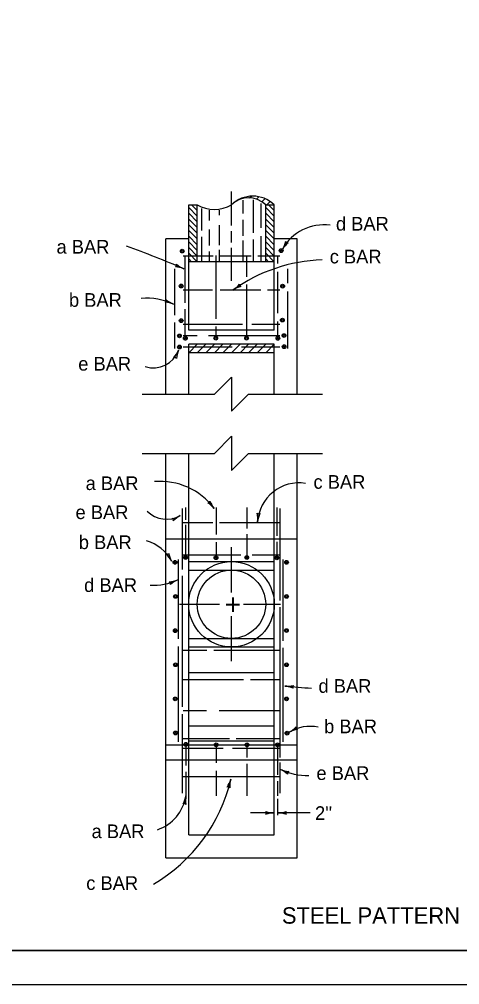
# Model space of a CAD drawing. Extents: x 997.6 to 1036.7, y 998.9 to 1022.9.
# Drawn here: x 1018.56 to 1025, y 1000 to 1014.13 of the extents above; entities that cross this region are included whole.
import ezdxf

# ---------------------------------------------------------------- set-up
doc = ezdxf.new("R2010")
doc.units = 0
for name, color, linetype in [('Level 1', 7, 'Continuous'), ('Level 10', 7, 'Continuous'), ('Level 11', 7, 'Continuous'), ('Level 14', 7, 'Continuous')]:
    doc.layers.add(name, color=color, linetype=linetype)

msp = doc.modelspace()

# ---------------------------------------------------------------- linework, layer by layer
at = {"layer": 'Level 1'}
for p, q in [((1021.663, 1011.113), (1021.663, 1011.609)), ((1021.835, 1011.286), (1021.835, 1011.482)), ((1021.929, 1011.514), (1021.954, 1011.539)), ((1021.984, 1011.002), (1021.984, 1011.484)), ((1022.028, 1011.496), (1022.063, 1011.531)), ((1022.108, 1011.458), (1022.153, 1011.503)), ((1022.182, 1011.414), (1022.229, 1011.461)), ((1021.038, 1010.58), (1021.038, 1011.414)), ((1021.038, 1011.414), (1021.163, 1011.414)), ((1021.163, 1011.247), (1021.038, 1011.372)), ((1021.163, 1011.33), (1021.08, 1011.414)), ((1021.163, 1010.58), (1021.163, 1011.414)), ((1021.23, 1011.037), (1021.23, 1011.36)), ((1021.342, 1011.186), (1021.342, 1011.335)), ((1021.49, 1011.26), (1021.49, 1011.335)), ((1022.097, 1011.075), (1022.097, 1011.435)), ((1022.163, 1010.58), (1022.163, 1011.414)), ((1022.163, 1011.414), (1022.288, 1011.414)), ((1022.288, 1011.247), (1022.163, 1011.372)), ((1022.288, 1011.33), (1022.205, 1011.414)), ((1022.288, 1010.58), (1022.288, 1011.414)), ((1021.163, 1011.164), (1021.038, 1011.289)), ((1021.163, 1011.08), (1021.038, 1011.205)), ((1021.835, 1010.96), (1021.835, 1011.195)), ((1022.288, 1011.164), (1022.163, 1011.289)), ((1022.288, 1011.08), (1022.163, 1011.205)), ((1021.163, 1010.997), (1021.038, 1011.122)), ((1021.163, 1010.914), (1021.038, 1011.039)), ((1021.342, 1010.82), (1021.342, 1011.051)), ((1021.49, 1010.824), (1021.49, 1011.115)), ((1021.663, 1010.86), (1021.663, 1011.028)), ((1022.288, 1010.997), (1022.163, 1011.122)), ((1022.288, 1010.914), (1022.163, 1011.039)), ((1021.038, 1010.914), (1020.705, 1010.914)), ((1020.705, 1008.643), (1020.705, 1010.914)), ((1021.163, 1010.83), (1021.038, 1010.955)), ((1021.23, 1010.58), (1021.23, 1010.946)), ((1021.835, 1010.58), (1021.835, 1010.889)), ((1021.984, 1010.58), (1021.984, 1010.904)), ((1022.097, 1010.58), (1022.097, 1010.953)), ((1022.288, 1010.83), (1022.163, 1010.955)), ((1022.621, 1010.914), (1022.288, 1010.914)), ((1022.621, 1008.643), (1022.621, 1010.914)), ((1021.163, 1010.747), (1021.038, 1010.872)), ((1021.163, 1010.664), (1021.038, 1010.789)), ((1021.49, 1010.58), (1021.49, 1010.755)), ((1021.663, 1010.299), (1021.663, 1010.786)), ((1022.288, 1010.747), (1022.163, 1010.872)), ((1022.288, 1010.664), (1022.163, 1010.789)), ((1021.395, 1010.664), (1020.955, 1010.664)), ((1020.985, 1009.979), (1020.985, 1010.674)), ((1021.163, 1010.58), (1021.038, 1010.705)), ((1021.08, 1010.58), (1021.038, 1010.622)), ((1021.342, 1010.58), (1021.342, 1010.728)), ((1021.437, 1009.743), (1021.437, 1010.674)), ((1021.95, 1010.664), (1021.484, 1010.664)), ((1021.889, 1010.361), (1021.889, 1010.674)), ((1022.371, 1010.664), (1022.049, 1010.664)), ((1022.288, 1010.58), (1022.163, 1010.705)), ((1022.205, 1010.58), (1022.163, 1010.622)), ((1022.341, 1010.556), (1022.341, 1010.674)), ((1020.835, 1009.799), (1020.835, 1010.478)), ((1022.288, 1010.58), (1021.038, 1010.58)), ((1021.038, 1009.58), (1021.038, 1010.58)), ((1022.288, 1009.58), (1022.288, 1010.58)), ((1022.488, 1010.268), (1022.488, 1010.478)), ((1022.341, 1009.828), (1022.341, 1010.433)), ((1021.889, 1009.508), (1021.889, 1010.245)), ((1021.386, 1010.164), (1020.955, 1010.164)), ((1022.092, 1010.164), (1021.5, 1010.164)), ((1022.371, 1010.164), (1022.19, 1010.164)), ((1022.488, 1009.312), (1022.488, 1010.147)), ((1020.985, 1009.508), (1020.985, 1009.887)), ((1020.835, 1009.312), (1020.835, 1009.69)), ((1021.822, 1009.664), (1020.955, 1009.664)), ((1021.437, 1009.508), (1021.437, 1009.634)), ((1022.371, 1009.664), (1021.96, 1009.664)), ((1022.341, 1009.508), (1022.341, 1009.707)), ((1021.162, 1009.497), (1020.955, 1009.497)), ((1022.288, 1009.58), (1021.038, 1009.58)), ((1022.371, 1009.497), (1021.326, 1009.497)), ((1021.038, 1009.247), (1021.038, 1009.372)), ((1022.288, 1009.372), (1021.038, 1009.372)), ((1021.038, 1009.247), (1021.163, 1009.372)), ((1021.163, 1009.247), (1021.288, 1009.372)), ((1021.288, 1009.247), (1021.413, 1009.372)), ((1021.413, 1009.247), (1021.538, 1009.372)), ((1021.538, 1009.247), (1021.663, 1009.372)), ((1021.663, 1009.247), (1021.788, 1009.372)), ((1021.788, 1009.247), (1021.913, 1009.372)), ((1021.913, 1009.247), (1022.038, 1009.372)), ((1022.038, 1009.247), (1022.163, 1009.372)), ((1022.163, 1009.247), (1022.288, 1009.372)), ((1022.288, 1009.247), (1022.288, 1009.372)), ((1021.675, 1009.33), (1020.955, 1009.33)), ((1022.288, 1009.247), (1021.038, 1009.247)), ((1021.038, 1008.643), (1021.038, 1009.247)), ((1022.371, 1009.33), (1021.812, 1009.33)), ((1022.288, 1008.643), (1022.288, 1009.247)), ((1020.705, 1001.859), (1020.705, 1007.776)), ((1021.038, 1002.193), (1021.038, 1007.776)), ((1022.288, 1002.193), (1022.288, 1007.776)), ((1022.621, 1001.859), (1022.621, 1007.776)), ((1020.942, 1006.971), (1020.942, 1006.075)), ((1020.993, 1006.986), (1020.993, 1006.801)), ((1021.437, 1006.986), (1021.437, 1006.587)), ((1021.887, 1006.986), (1021.887, 1006.676)), ((1022.325, 1006.986), (1022.325, 1006.571)), ((1022.371, 1006.971), (1022.371, 1005.622)), ((1021.392, 1006.76), (1020.955, 1006.76)), ((1020.993, 1006.728), (1020.993, 1006.236)), ((1022.371, 1006.76), (1021.487, 1006.76)), ((1020.705, 1006.526), (1022.621, 1006.526)), ((1021.887, 1006.594), (1021.887, 1006.236)), ((1021.437, 1006.476), (1021.437, 1006.236)), ((1021.663, 1005.742), (1021.663, 1006.401)), ((1022.325, 1006.479), (1022.325, 1006.236)), ((1021.799, 1006.286), (1020.955, 1006.286)), ((1022.371, 1006.286), (1021.964, 1006.286)), ((1020.887, 1005.06), (1020.887, 1006.222)), ((1021.038, 1006.193), (1022.288, 1006.193)), ((1022.417, 1005.031), (1022.417, 1006.222)), ((1020.942, 1005.983), (1020.942, 1004.065)), ((1021.038, 1006.068), (1022.288, 1006.068)), ((1020.905, 1005.568), (1021.489, 1005.568)), ((1021.838, 1005.568), (1022.382, 1005.568)), ((1022.371, 1005.523), (1022.371, 1003.323)), ((1021.663, 1004.734), (1021.663, 1005.393)), ((1021.038, 1005.068), (1022.288, 1005.068)), ((1020.887, 1003.555), (1020.887, 1004.948)), ((1021.302, 1004.893), (1020.955, 1004.893)), ((1021.038, 1004.943), (1022.288, 1004.943)), ((1022.371, 1004.893), (1021.404, 1004.893)), ((1022.417, 1003.555), (1022.417, 1004.932)), ((1021.038, 1004.568), (1022.288, 1004.568)), ((1021.837, 1004.461), (1020.955, 1004.461)), ((1022.371, 1004.461), (1021.942, 1004.461)), ((1021.297, 1004.01), (1020.955, 1004.01)), ((1022.371, 1004.01), (1021.484, 1004.01)), ((1020.942, 1003.957), (1020.942, 1002.804)), ((1021.038, 1003.79), (1022.288, 1003.79)), ((1021.632, 1003.597), (1020.955, 1003.597)), ((1021.038, 1003.568), (1022.288, 1003.568)), ((1022.371, 1003.597), (1021.731, 1003.597)), ((1020.705, 1003.512), (1022.621, 1003.512)), ((1021.543, 1003.459), (1020.955, 1003.459)), ((1020.995, 1003.513), (1020.995, 1003.208)), ((1021.438, 1003.513), (1021.438, 1003.247)), ((1022.371, 1003.459), (1021.678, 1003.459)), ((1021.89, 1003.513), (1021.89, 1003.323)), ((1022.337, 1003.513), (1022.337, 1003.073)), ((1020.705, 1003.29), (1022.621, 1003.29)), ((1021.438, 1003.129), (1021.438, 1002.763)), ((1021.89, 1003.231), (1021.89, 1002.763)), ((1022.371, 1003.254), (1022.371, 1002.804)), ((1022.371, 1003.04), (1020.955, 1003.04)), ((1020.995, 1003.113), (1020.995, 1002.763)), ((1022.337, 1002.978), (1022.337, 1002.763)), ((1022.337, 1002.719), (1022.337, 1002.483)), ((1022.288, 1002.513), (1021.94, 1002.513)), ((1022.811, 1002.513), (1022.337, 1002.513)), ((1021.038, 1002.193), (1022.288, 1002.193)), ((1020.705, 1001.859), (1022.621, 1001.859))]:
    msp.add_line(p, q, dxfattribs=at)
for points in [[(1020.358, 1008.643), (1021.413, 1008.643), (1021.663, 1008.893), (1021.663, 1008.393), (1021.913, 1008.643), (1022.992, 1008.643)], [(1020.358, 1007.776), (1021.413, 1007.776), (1021.663, 1008.026), (1021.663, 1007.526), (1021.913, 1007.776), (1022.992, 1007.776)]]:
    msp.add_lwpolyline(points, dxfattribs=at)
for centre, radius in [((1020.943, 1010.736), 0.0272), ((1020.943, 1010.736), 0.0136), ((1022.389, 1010.743), 0.0272), ((1022.389, 1010.743), 0.0136), ((1020.928, 1010.225), 0.0272), ((1020.928, 1010.225), 0.0136), ((1022.411, 1010.223), 0.0272), ((1022.411, 1010.223), 0.0136), ((1020.928, 1009.718), 0.0272), ((1020.928, 1009.718), 0.0136), ((1022.407, 1009.726), 0.0272), ((1022.407, 1009.726), 0.0136), ((1020.902, 1009.495), 0.0272), ((1020.902, 1009.495), 0.0136), ((1020.989, 1009.46), 0.0272), ((1020.989, 1009.46), 0.0136), ((1021.434, 1009.462), 0.0272), ((1021.434, 1009.462), 0.0136), ((1021.884, 1009.462), 0.0272), ((1021.884, 1009.462), 0.0136), ((1022.342, 1009.46), 0.0272), ((1022.342, 1009.46), 0.0136), ((1022.431, 1009.5), 0.0272), ((1022.431, 1009.5), 0.0136), ((1020.902, 1009.332), 0.0272), ((1020.902, 1009.332), 0.0136), ((1022.432, 1009.337), 0.0272), ((1022.432, 1009.337), 0.0136), ((1020.993, 1006.251), 0.0272), ((1020.993, 1006.251), 0.0136), ((1021.437, 1006.249), 0.0272), ((1021.437, 1006.249), 0.0136), ((1021.887, 1006.251), 0.0272), ((1021.887, 1006.251), 0.0136), ((1022.325, 1006.246), 0.0272), ((1022.325, 1006.246), 0.0136), ((1020.838, 1006.181), 0.0272), ((1020.838, 1006.181), 0.0136), ((1021.663, 1005.568), 0.625), ((1022.469, 1006.181), 0.0272), ((1022.469, 1006.181), 0.0136), ((1021.663, 1005.568), 0.5), ((1020.844, 1005.682), 0.0272), ((1020.844, 1005.682), 0.0136), ((1022.469, 1005.682), 0.0272), ((1022.469, 1005.682), 0.0136), ((1020.841, 1005.181), 0.0272), ((1020.841, 1005.181), 0.0136), ((1022.466, 1005.183), 0.0272), ((1022.466, 1005.183), 0.0136), ((1020.844, 1004.682), 0.0272), ((1020.844, 1004.682), 0.0136), ((1022.469, 1004.682), 0.0272), ((1022.469, 1004.682), 0.0136), ((1020.841, 1004.183), 0.0272), ((1020.841, 1004.183), 0.0136), ((1022.469, 1004.183), 0.0272), ((1022.469, 1004.183), 0.0136), ((1020.844, 1003.684), 0.0272), ((1020.844, 1003.684), 0.0136), ((1022.475, 1003.681), 0.0272), ((1022.475, 1003.681), 0.0136), ((1020.995, 1003.517), 0.0272), ((1021.438, 1003.512), 0.0272), ((1022.337, 1003.512), 0.0272), ((1020.995, 1003.517), 0.0136), ((1021.438, 1003.512), 0.0136), ((1021.89, 1003.51), 0.0272), ((1021.89, 1003.51), 0.0136), ((1022.337, 1003.512), 0.0136)]:
    msp.add_circle(centre, radius, dxfattribs=at)
for centre, radius, start, end in [((1021.976, 1011.089), 0.451, 46.0889, 133.9111), ((1021.913, 1011.155), 0.36, 45.9645, 134.0355), ((1021.413, 1011.85), 0.503, 240.2029, 299.7971), ((1023.013, 1010.429), 0.691, 82.2855, 151.1834), ((1014.691, 995.826), 15.939, 66.8121, 70.0446), ((1022.076, 1010.968), 0.391, 328.1977, 346.8665), ((1022.74, 1010.556), 0.391, 129.5449, 148.1916), ((1022.076, 1010.968), 0.391, 328.1855, 328.1977), ((1022.486, 1010.888), 0.0312, 196.9723, 279.089), ((1023.067, 1008.232), 2.377, 91.8746, 125.5046), ((1020.829, 1010.533), 0.0312, 297.2029, 19.3196), ((1020.823, 1010.115), 0.391, 68.4283, 87.0971), ((1021.11, 1010.841), 0.391, 229.7755, 248.4222), ((1020.823, 1010.115), 0.391, 68.4161, 68.4283), ((1021.476, 1010.496), 0.391, 302.5139, 321.1827), ((1021.896, 1009.838), 0.391, 103.861, 122.5078), ((1021.811, 1010.247), 0.0312, 171.2885, 253.4052), ((1020.418, 1009.084), 0.963, 65.4485, 94.3594), ((1021.476, 1010.496), 0.391, 302.5016, 302.5139), ((1020.68, 1010.015), 0.0312, 296.6936, 18.8103), ((1020.671, 1009.598), 0.391, 67.919, 86.5878), ((1020.964, 1010.321), 0.391, 229.2662, 247.9129), ((1020.671, 1009.598), 0.391, 67.9068, 67.9191), ((1020.523, 1009.415), 0.388, 252.0143, 340.5013), ((1020.528, 1009.435), 0.391, 318.8266, 337.4733), ((1021.25, 1009.136), 0.391, 157.4794, 176.1482), ((1021.25, 1009.136), 0.391, 157.4672, 157.4794), ((1020.832, 1009.148), 0.0312, 26.254, 108.3707), ((1020.621, 1006.379), 0.987, 36.732, 94.8575), ((1022.652, 1006.736), 0.608, 81.3913, 176.2498), ((1021.318, 1007.084), 0.0312, 267.5814, 349.6981), ((1021.716, 1007.213), 0.391, 200.154, 218.8007), ((1021.107, 1006.724), 0.391, 38.8068, 57.4756), ((1021.107, 1006.724), 0.391, 38.7946, 38.8068), ((1020.716, 1007.219), 0.406, 225.6984, 299.1123), ((1020.729, 1007.208), 0.391, 279.6157, 298.2624), ((1020.783, 1006.794), 0.0312, 347.0431, 69.1598), ((1021.099, 1006.52), 0.391, 118.2685, 136.9373), ((1021.099, 1006.52), 0.391, 118.2563, 118.2685), ((1022.061, 1006.924), 0.0312, 222.5571, 304.6738), ((1021.657, 1006.818), 0.391, 353.7825, 12.4513), ((1022.433, 1006.734), 0.391, 155.1297, 173.7764), ((1021.657, 1006.818), 0.391, 353.7703, 353.7825), ((1020.247, 1005.902), 0.618, 28.6581, 73.7168), ((1020.714, 1006.327), 0.0312, 258.9685, 341.0852), ((1020.452, 1006.002), 0.391, 30.1939, 48.8627), ((1021.127, 1006.395), 0.391, 191.5411, 210.1878), ((1020.452, 1006.002), 0.391, 30.1817, 30.1939), ((1020.516, 1006.689), 0.844, 267.2928, 295.3408), ((1020.723, 1006.285), 0.391, 274.6509, 293.2976), ((1020.741, 1005.867), 0.0312, 342.0784, 64.1951), ((1021.032, 1005.567), 0.391, 113.3038, 131.9725), ((1021.032, 1005.567), 0.391, 113.2915, 113.3038), ((1022.474, 1004.759), 0.391, 265.3319, 284.0007), ((1028.137, 1071.697), 67.567, 265.16476, 265.49906), ((1022.41, 1003.981), 0.391, 66.6791, 85.3258), ((1022.474, 1004.759), 0.391, 265.3197, 265.3319), ((1022.59, 1004.358), 0.0312, 134.1065, 216.2232), ((1022.815, 1003.166), 0.614, 79.0725, 120.2017), ((1022.325, 1004.042), 0.391, 297.6533, 316.3221), ((1022.687, 1003.35), 0.391, 99.0005, 117.6472), ((1022.325, 1004.042), 0.391, 297.6411, 297.6533), ((1022.638, 1003.765), 0.0312, 166.4279, 248.5446), ((1022.773, 1003.991), 0.928, 244.7775, 271.3241), ((1022.536, 1003.508), 0.391, 246.0258, 264.6945), ((1022.219, 1002.794), 0.391, 47.3729, 66.0196), ((1022.536, 1003.508), 0.391, 246.0135, 246.0258), ((1022.513, 1003.091), 0.0312, 114.8003, 196.917), ((1019.294, 1003.561), 2.425, 300.4143, 346.7734), ((1021.279, 1003.115), 0.391, 325.1253, 343.7721), ((1022.029, 1002.897), 0.391, 163.7782, 182.4469), ((1022.029, 1002.897), 0.391, 163.7659, 163.7782), ((1021.613, 1002.864), 0.0312, 32.5528, 114.6695), ((1020.377, 1002.863), 0.629, 288.9391, 351.0824), ((1020.613, 1002.834), 0.391, 331.3509, 349.9977), ((1021.383, 1002.698), 0.391, 170.0038, 188.6726), ((1021.383, 1002.698), 0.391, 169.9916, 170.0038), ((1020.972, 1002.62), 0.0312, 38.7784, 120.8951), ((1022.14, 1002.513), 0.0312, 318.7746, 40.8913), ((1022.288, 1002.904), 0.391, 251.3472, 269.9939), ((1022.288, 1002.123), 0.391, 90, 108.6688), ((1022.288, 1002.123), 0.391, 89.9878, 90), ((1022.337, 1002.904), 0.391, 270, 288.6688), ((1022.337, 1002.123), 0.391, 71.3472, 89.9939), ((1022.337, 1002.904), 0.391, 269.9878, 270), ((1022.486, 1002.513), 0.0312, 138.7746, 220.8913)]:
    msp.add_arc(centre, radius, start, end, dxfattribs=at)
at = {"layer": 'Level 10'}
msp.add_line((1035.5, 1000.5), (1007, 1000.5), dxfattribs=at)
at = {"layer": 'Level 11'}
msp.add_lwpolyline([(1007, 1000.5), (1035.5, 1000.5), (1035.5, 1021.5), (1007, 1021.5)], close=True, dxfattribs=at)
at = {"layer": 'Level 14'}
msp.add_line((1036, 1000), (1000, 1000), dxfattribs=at)

# ---------------------------------------------------------------- texts
at = {"layer": 'Level 1'}
for s, height, p in [('d BAR', 0.2, (1023.19, 1011.036)), ('a BAR', 0.2, (1019.106, 1010.699)), ('c BAR', 0.2, (1023.099, 1010.556)), ('b BAR', 0.2, (1019.288, 1009.921)), ('e BAR', 0.2, (1019.424, 1008.987)), ('a BAR', 0.2, (1019.532, 1007.239)), ('c BAR', 0.2, (1022.862, 1007.258)), ('e BAR', 0.2, (1019.384, 1006.814)), ('b BAR', 0.2, (1019.432, 1006.375)), ('d BAR', 0.2, (1019.51, 1005.748)), ('+', 0.304, (1021.565, 1005.416)), ('d BAR', 0.2, (1022.935, 1004.272)), ('b BAR', 0.2, (1023.017, 1003.68)), ('e BAR', 0.2, (1022.905, 1002.996)), ("2''", 0.2, (1022.884, 1002.411)), ('a BAR', 0.2, (1019.619, 1002.145)), ('c BAR', 0.2, (1019.541, 1001.387)), ('STEEL PATTERN', 0.24, (1022.4, 1000.893))]:
    msp.add_text(s, height=height, dxfattribs=at).set_placement(p)

doc.saveas('drawing.dxf')
